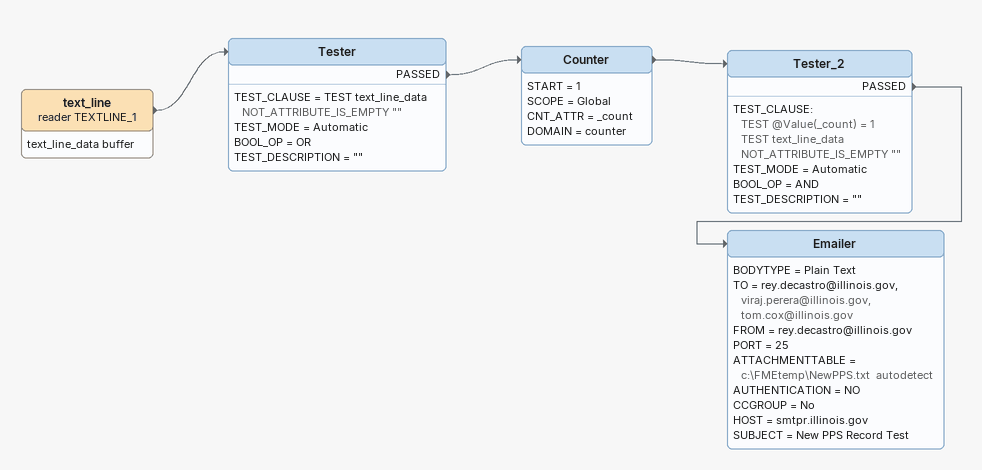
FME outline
text_line (reader TEXTLINE_1)
    attributes: text_line_data buffer
    -> Tester
Tester
    TEST_CLAUSE = TEST text_line_data NOT_ATTRIBUTE_IS_EMPTY ""
    TEST_MODE = Automatic
    BOOL_OP = OR
    TEST_DESCRIPTION = ""
    PASSED -> Counter
Counter
    START = 1
    SCOPE = Global
    CNT_ATTR = _count
    DOMAIN = counter
    -> Tester_2
Tester_2
    TEST_CLAUSE:
      TEST @Value(_count) = 1
      TEST text_line_data NOT_ATTRIBUTE_IS_EMPTY ""
    TEST_MODE = Automatic
    BOOL_OP = AND
    TEST_DESCRIPTION = ""
    PASSED -> Emailer
Emailer
    BODYTYPE = Plain Text
    TO = rey.decastro@illinois.gov, viraj.perera@illinois.gov, tom.cox@illinois.gov
    FROM = rey.decastro@illinois.gov
    PORT = 25
    ATTACHMENTTABLE = c:\FMEtemp\NewPPS.txt  autodetect
    AUTHENTICATION = NO
    CCGROUP = No
    HOST = smtpr.illinois.gov
    SUBJECT = New PPS Record Test
